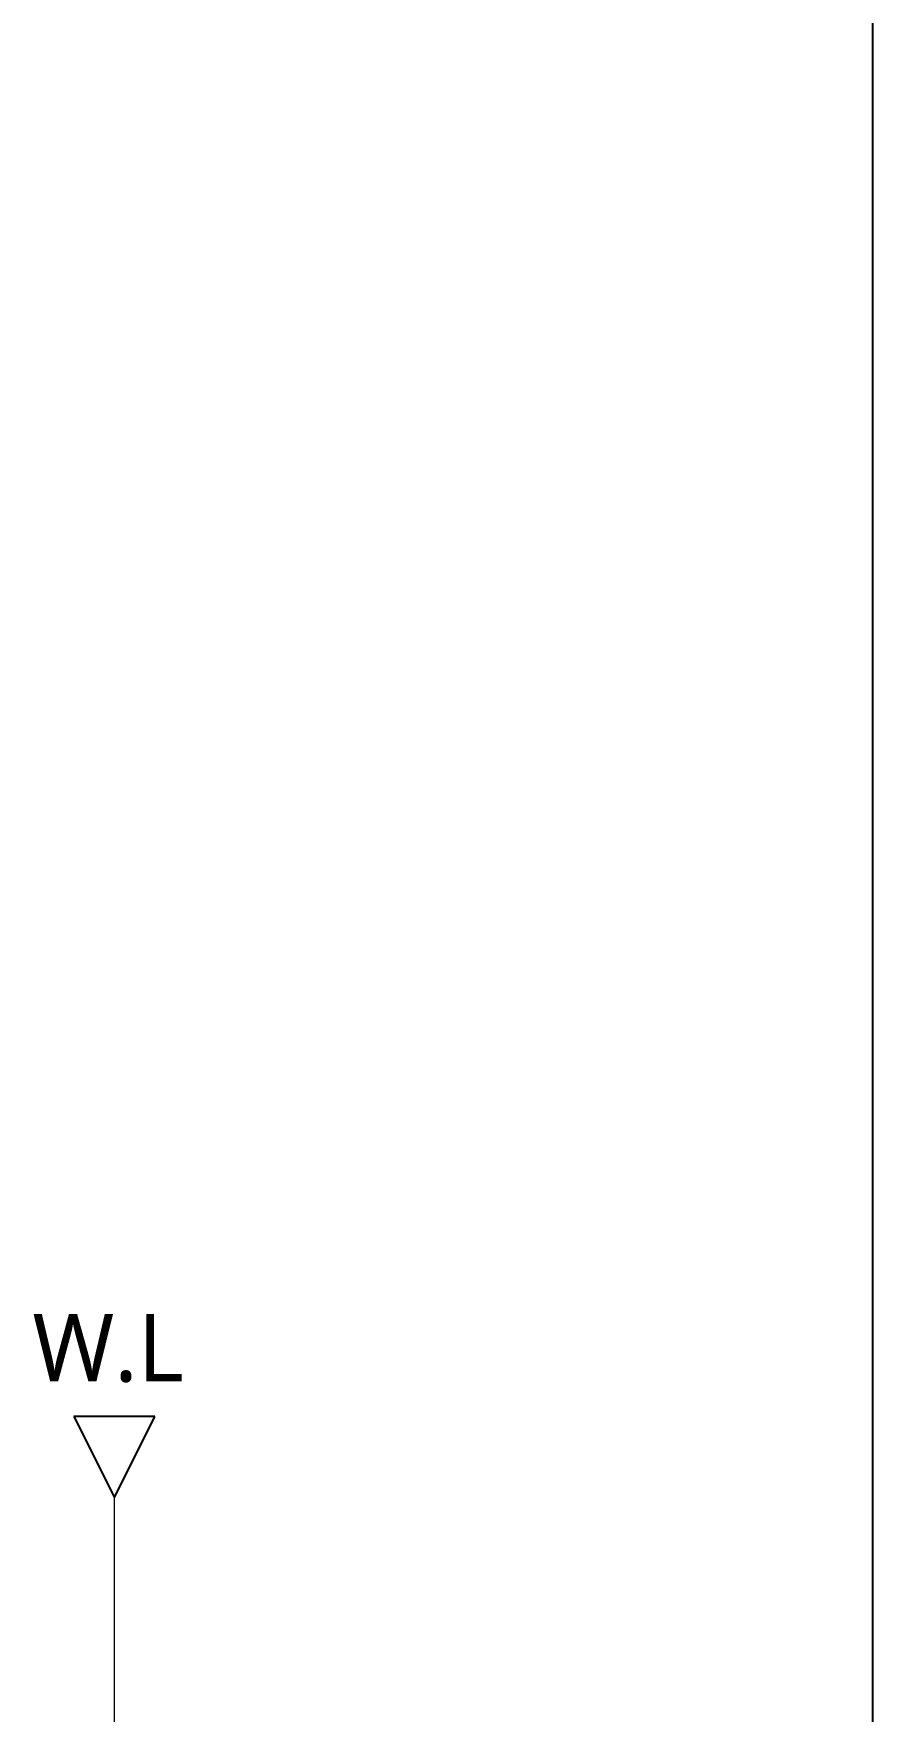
# Model space of a CAD drawing. Header units: millimetres. Extents: x 0 to 1800, y -67 to 2530.
# Drawn here: x 1489 to 1800, y 1286 to 1908 of the extents above; entities that cross this region are included whole.
import ezdxf
from ezdxf.enums import TextEntityAlignment as Align

# ---------------------------------------------------------------- set-up
doc = ezdxf.new("R2010")
doc.units = ezdxf.units.MM
for name, color, linetype in [('TEXT', 7, 'Continuous'), ('도각라인', 7, 'Continuous'), ('외형선', 3, 'Continuous')]:
    doc.layers.add(name, color=color, linetype=linetype)
doc.styles.add('맑은고딕_통일', font='malgun.ttf', dxfattribs={"height": 25})

msp = doc.modelspace()

# ---------------------------------------------------------------- linework, layer by layer
at = {"layer": '도각라인'}
msp.add_line((1800, 2530), (1800, 0), dxfattribs=at)
at = {"layer": '외형선', "linetype": 'Continuous'}
for p, q in [((1533.97, 1395.11), (1503.97, 1395.11)), ((1503.97, 1395.11), (1518.97, 1365.11)), ((1518.97, 1365.11), (1533.97, 1395.11))]:
    msp.add_line(p, q, dxfattribs=at)
at = {"layer": '외형선', "lineweight": 18}
msp.add_line((1518.97, 185.11), (1518.97, 1365.11), dxfattribs=at)

# ---------------------------------------------------------------- texts
at = {"layer": 'TEXT', "style": '맑은고딕_통일'}
msp.add_text('W.L', height=25, dxfattribs=at).set_placement((1516.64, 1420.42), align=Align.MIDDLE)

doc.saveas('drawing.dxf')
